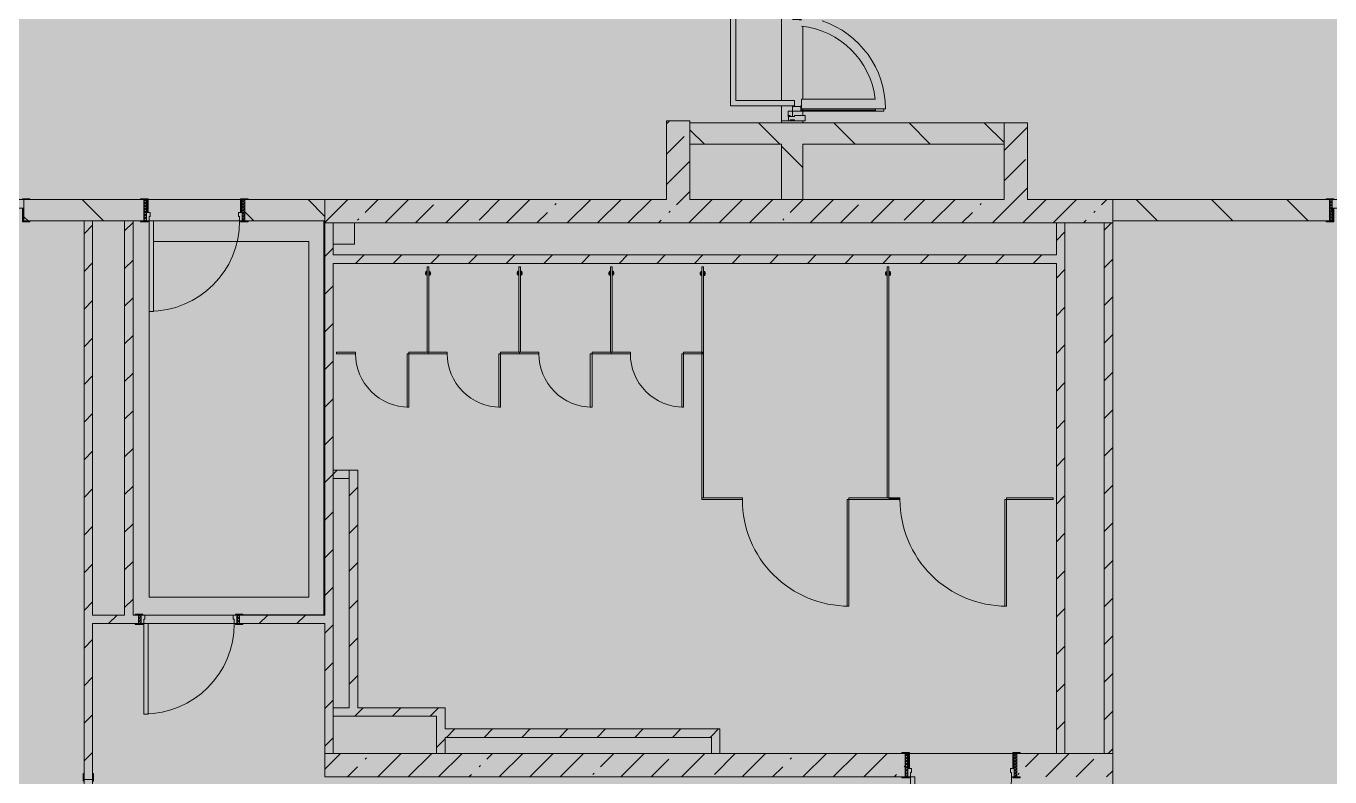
# Model space of a CAD drawing. Header units: millimetres. Extents: x 81037 to 284518, y -8553 to 29000.
# Drawn here: x 248913 to 261157, y 5180 to 12229 of the extents above; entities that cross this region are included whole.
import ezdxf

# ---------------------------------------------------------------- set-up
doc = ezdxf.new("R2010")
doc.units = ezdxf.units.MM
for name, color, linetype, lineweight, true_color in [('A-DETL-2', 7, 'Continuous', 5, 0x737373), ('A-DETL-GENF-7', 7, 'Continuous', 5, 0xe2e2e2), ('A-DETL-GENF-8', 7, 'Continuous', 5, 0xb7b7b7), ('A-DOOR-3', 7, 'Continuous', 5, 0xb7b7b7), ('A-DOOR-4', 7, 'Continuous', 5, 0xe2e2e2), ('A-DOOR-5', 7, 'Continuous', 5, 0xaaaaaa), ('A-DOOR-7', 7, 'Continuous', 5, 0x737373), ('A-DOOR-FRAM-3', 7, 'Continuous', 5, 0xe2e2e2), ('A-DOOR-FRAM-4', 7, 'Continuous', 5, 0xb7b7b7), ('A-DOOR-FRAM-5', 7, 'Continuous', 5, 0xaaaaaa), ('A-FLOR-3', 7, 'Continuous', 5, 0xb7b7b7), ('A-GENM-3', 7, 'Continuous', 5, 0x737373), ('A-GENM-4', 7, 'Continuous', 5, 0xe2ddcd), ('A-GLAZ-CWMG-4', 7, 'Continuous', 5, 0x737373), ('A-WALL-6', 7, 'Continuous', 9, 0x737373), ('I-WALL-7', 7, 'Continuous', 5, 0x737373)]:
    doc.layers.add(name, color=color, linetype=linetype, lineweight=lineweight, true_color=true_color)
doc.layers.add('A-DETL-GENF-6', color=7, linetype='Continuous', lineweight=9, true_color=0xc0c0c0, transparency=0.4)
doc.layers.add('I-WALL-6', color=7, linetype='Continuous', lineweight=5)
pattern_1 = [(45, (157507.65, 0), (-176.7767, 176.7767), [])]
pattern_2 = [(45, (157507.65, 0), (-285.1231, 285.1231), []), (45, (157792.77, 0), (-285.1231, 285.1231), [504.031, -100.806, 16.764, -84.042])]
pattern_3 = [(135, (157507.65, 0), (-353.5534, -353.5534), [])]

# ---------------------------------------------------------------- blocks, each defined once
blk = doc.blocks.new('110_Дверь_СКБ_1Ст_Внутренняя1 - Д-7а_л__950x2100h_Туалет-V102-2_1_3_птичка')
at = {"layer": 'A-DOOR-4'}
h = blk.add_hatch(color=256, dxfattribs=at)
h.paths.add_polyline_path([(487.5, 110), (487.5, 70), (477.5, 70), (477.5, 30), (512.5, 30), (512.5, 110)])
h.paths.add_polyline_path([(-462.5, 110), (-487.5, 110), (-487.5, 30), (-452.5, 30), (-452.5, 70), (-462.5, 70)])
at = {"layer": 'A-DOOR-5'}
h = blk.add_hatch(dxfattribs=at)
h.set_pattern_fill('FP_11', color=256, style=0, pattern_type=2)
h.set_pattern_definition([(135, (1776.41, 174.685), (-14.14214, -14.14214), []), (225, (1776.41, 174.685), (14.14214, -14.14214), [])])
h.paths.add_polyline_path([(537.5, 110), (512.5, 110), (512.5, -110), (537.5, -110)])
at = {"layer": 'A-DOOR-FRAM-3'}
for points in [[(447.5, 1060), (447.5, 110), (487.5, 110), (487.5, 1060)], [(-542.5, 118), (-542.5, 110), (-472.5, 110), (-472.5, 118)], [(-472.5, 30), (-487.5, 30), (-487.5, -110), (-472.5, -110)], [(567.5, 118), (497.5, 118), (497.5, 110), (567.5, 110)], [(512.5, 30), (497.5, 30), (497.5, -110), (512.5, -110)], [(-542.5, -110), (-542.5, -118), (-472.5, -118), (-472.5, -110)], [(567.5, -110), (497.5, -110), (497.5, -118), (567.5, -118)]]:
    blk.add_hatch(color=256, dxfattribs=at).paths.add_polyline_path(points)
at = {"layer": 'A-DOOR-FRAM-5'}
h = blk.add_hatch(dxfattribs=at)
h.set_pattern_fill('FP_12', color=256, style=0, pattern_type=2)
h.set_pattern_definition([(45, (-346.384, 174.685), (-14.1421, 14.1421), []), (135, (-346.384, 174.685), (-14.1421, -14.1421), [])])
h.paths.add_polyline_path([(-487.5, 110), (-512.5, 110), (-512.5, -110), (-487.5, -110)])
at = {"layer": 'A-DOOR-3'}
for p, q in [((487.5, 1060), (447.5, 1060)), ((447.5, 1060), (447.5, 110)), ((487.5, 110), (487.5, 1060)), ((447.5, 110), (487.5, 110))]:
    blk.add_line(p, q, dxfattribs=at)
blk.add_arc((487.5, 110), 950, 90, 180, dxfattribs=at)
at = {"layer": 'A-DOOR-FRAM-4'}
for p, q in [((-472.5, 118), (-542.5, 118)), ((-542.5, 118), (-542.5, 110)), ((-542.5, 110), (-472.5, 110)), ((-487.5, 110), (-512.5, 110)), ((-512.5, 110), (-512.5, -110)), ((-462.5, 110), (-487.5, 110)), ((-487.5, 110), (-487.5, 30)), ((-487.5, -110), (-487.5, 110)), ((-472.5, 110), (-487.5, 110)), ((-487.5, 110), (-487.5, 109)), ((-487.5, 109), (-472.5, 109)), ((-487.5, 30), (-452.5, 30)), ((-472.5, 30), (-487.5, 30)), ((-487.5, 30), (-487.5, -110)), ((-472.5, 110), (-472.5, 118)), ((-472.5, 109), (-472.5, 110)), ((-472.5, -110), (-472.5, 30)), ((-462.5, 70), (-462.5, 110)), ((-452.5, 70), (-462.5, 70)), ((-452.5, 30), (-452.5, 70)), ((487.5, 70), (477.5, 70)), ((477.5, 70), (477.5, 30)), ((477.5, 30), (512.5, 30)), ((487.5, 110), (487.5, 70)), ((512.5, 110), (487.5, 110)), ((567.5, 118), (497.5, 118)), ((497.5, 118), (497.5, 110)), ((512.5, 110), (497.5, 110)), ((497.5, 110), (497.5, 109)), ((497.5, 110), (567.5, 110)), ((497.5, 109), (512.5, 109)), ((512.5, 30), (497.5, 30)), ((497.5, 30), (497.5, -110)), ((512.5, 30), (512.5, 110)), ((537.5, 110), (512.5, 110)), ((512.5, 110), (512.5, -110)), ((512.5, 109), (512.5, 110)), ((512.5, -110), (512.5, 30)), ((537.5, -110), (537.5, 110)), ((567.5, 110), (567.5, 118)), ((-472.5, -110), (-542.5, -110)), ((-542.5, -110), (-542.5, -118)), ((-542.5, -118), (-472.5, -118)), ((-512.5, -110), (-487.5, -110)), ((-487.5, -110), (-472.5, -110)), ((-472.5, -118), (-472.5, -110)), ((497.5, -110), (512.5, -110)), ((567.5, -110), (497.5, -110)), ((497.5, -110), (497.5, -118)), ((497.5, -118), (567.5, -118)), ((512.5, -110), (537.5, -110)), ((567.5, -118), (567.5, -110))]:
    blk.add_line(p, q, dxfattribs=at)
blk = doc.blocks.new('110_Дверь_СКБ_2Ст - Д-5_п_ Из игровой в коридор-32215844-2_1_3_птичка')
at = {"layer": 'A-DOOR-4'}
for points in [[(-638, 40), (-588, 40), (-588, 940), (-638, 940)], [(612, 440), (612, 40), (662, 40), (662, 440)]]:
    blk.add_hatch(color=256, dxfattribs=at).paths.add_polyline_path(points)
h = blk.add_hatch(color=256, dxfattribs=at)
h.paths.add_polyline_path([(-688, 40), (-688, -40), (-628, -40), (-628, -10), (-638, -10), (-638, 40)])
h.paths.add_polyline_path([(652, -40), (712, -40), (712, 40), (662, 40), (662, -10), (652, -10)])
at = {"layer": 'A-DOOR-FRAM-3'}
for points in [[(-742, 40), (-672, 40), (-672, 48), (-742, 48)], [(698, 40), (768, 40), (768, 48), (698, 48)], [(-742, -48), (-672, -48), (-672, -40), (-742, -40)], [(698, -48), (768, -48), (768, -40), (698, -40)]]:
    blk.add_hatch(color=256, dxfattribs=at).paths.add_polyline_path(points)
at = {"layer": 'A-DOOR-3'}
for p, q in [((-638, 940), (-638, 40)), ((-588, 940), (-638, 940)), ((-588, 40), (-588, 940)), ((662, 440), (612, 440)), ((612, 440), (612, 40)), ((662, 40), (662, 440)), ((-638, 40), (-588, 40)), ((612, 40), (662, 40))]:
    blk.add_line(p, q, dxfattribs=at)
for centre, radius, start, end in [((-638, 40), 900, 0, 90), ((662, 40), 400, 90, 180)]:
    blk.add_arc(centre, radius, start, end, dxfattribs=at)
at = {"layer": 'A-DOOR-FRAM-4'}
for p, q in [((-672, 48), (-742, 48)), ((-742, 48), (-742, 40)), ((-742, 40), (-672, 40)), ((-638, 40), (-688, 40)), ((-688, 40), (-688, -40)), ((-672, 40), (-672, 48)), ((-638, -10), (-638, 40)), ((662, 40), (662, -10)), ((712, 40), (662, 40)), ((768, 48), (698, 48)), ((698, 48), (698, 40)), ((698, 40), (768, 40)), ((712, -40), (712, 40)), ((768, 40), (768, 48)), ((-672, -40), (-742, -40)), ((-742, -40), (-742, -48)), ((-742, -48), (-672, -48)), ((-688, -40), (-628, -40)), ((-672, -39), (-688, -39)), ((-688, -39), (-688, -40)), ((-688, -40), (-672, -40)), ((-672, -40), (-672, -39)), ((-672, -48), (-672, -40)), ((-628, -10), (-638, -10)), ((-628, -40), (-628, -10)), ((662, -10), (652, -10)), ((652, -10), (652, -40)), ((652, -40), (712, -40)), ((712, -39), (698, -39)), ((698, -39), (698, -40)), ((698, -40), (712, -40)), ((768, -40), (698, -40)), ((698, -40), (698, -48)), ((698, -48), (768, -48)), ((712, -40), (712, -39)), ((768, -48), (768, -40))]:
    blk.add_line(p, q, dxfattribs=at)
blk = doc.blocks.new('110_Дверь_СКБ_2Ст - Д-2а_п_ Из коридора на лестницу-32215207-2_1_3_птичка')
at = {"layer": 'A-DOOR-4'}
for points in [[(-588, 100), (-588, 1000), (-638, 1000), (-638, 100)], [(662, 100), (662, 500), (612, 500), (612, 100)], [(712, -100), (712, 20), (698, 20), (698, -100)]]:
    blk.add_hatch(color=256, dxfattribs=at).paths.add_polyline_path(points)
h = blk.add_hatch(color=256, dxfattribs=at)
h.paths.add_polyline_path([(652, 20), (712, 20), (712, 100), (662, 100), (662, 50), (652, 50)])
h.paths.add_polyline_path([(-688, 20), (-628, 20), (-628, 50), (-638, 50), (-638, 100), (-688, 100)])
at = {"layer": 'A-DOOR-FRAM-3'}
for points in [[(-672, 100), (-672, 108), (-742, 108), (-742, 100)], [(-672, -100), (-672, 20), (-688, 20), (-688, -100)], [(768, 100), (768, 108), (698, 108), (698, 100)], [(-672, -108), (-672, -100), (-742, -100), (-742, -108)], [(768, -108), (768, -100), (698, -100), (698, -108)]]:
    blk.add_hatch(color=256, dxfattribs=at).paths.add_polyline_path(points)
at = {"layer": 'A-DOOR-3'}
for p, q in [((-638, 1000), (-638, 100)), ((-588, 1000), (-638, 1000)), ((-588, 100), (-588, 1000)), ((662, 500), (612, 500)), ((612, 500), (612, 100)), ((662, 100), (662, 500)), ((-638, 100), (-588, 100)), ((612, 100), (662, 100))]:
    blk.add_line(p, q, dxfattribs=at)
for centre, radius, start, end in [((-638, 100), 900, 0, 90), ((662, 100), 400, 90, 180)]:
    blk.add_arc(centre, radius, start, end, dxfattribs=at)
at = {"layer": 'A-DOOR-FRAM-4'}
for p, q in [((-672, 108), (-742, 108)), ((-742, 108), (-742, 100)), ((-742, 100), (-672, 100)), ((-638, 100), (-688, 100)), ((-688, 100), (-688, 20)), ((-688, 20), (-628, 20)), ((-672, 20), (-688, 20)), ((-688, 20), (-688, -100)), ((-672, 100), (-672, 108)), ((-672, -100), (-672, 20)), ((-638, 50), (-638, 100)), ((-628, 50), (-638, 50)), ((-628, 20), (-628, 50)), ((662, 50), (652, 50)), ((652, 50), (652, 20)), ((652, 20), (712, 20)), ((662, 100), (662, 50)), ((712, 100), (662, 100)), ((768, 108), (698, 108)), ((698, 108), (698, 100)), ((698, 100), (768, 100)), ((712, 20), (698, 20)), ((698, 20), (698, -100)), ((712, 20), (712, 100)), ((712, -100), (712, 20)), ((768, 100), (768, 108)), ((-672, -100), (-742, -100)), ((-742, -100), (-742, -108)), ((-742, -108), (-672, -108)), ((-688, -100), (-672, -100)), ((-672, -108), (-672, -100)), ((698, -100), (712, -100)), ((768, -100), (698, -100)), ((698, -100), (698, -108)), ((698, -108), (768, -108)), ((768, -108), (768, -100))]:
    blk.add_line(p, q, dxfattribs=at)
blk = doc.blocks.new('110_Дверь_СКБ_1Ст_Внутренняя1 - Д-8 950x2100h_охрана-V105-2_1_3_птичка')
at = {"layer": 'A-DOOR-4'}
h = blk.add_hatch(color=256, dxfattribs=at)
h.paths.add_polyline_path([(437.5, 100), (437.5, 60), (427.5, 60), (427.5, 20), (462.5, 20), (461.2, 100)])
h.paths.add_polyline_path([(-437.5, 100), (-437.5, 20), (-402.5, 20), (-402.5, 60), (-412.5, 60), (-412.5, 100)])
at = {"layer": 'A-DOOR-5'}
h = blk.add_hatch(dxfattribs=at)
h.set_pattern_fill('FP_6', color=256, style=0, pattern_type=2)
h.set_pattern_definition([(135, (1826.41, 164.685), (-14.14214, -14.14214), []), (225, (1826.41, 164.685), (14.14214, -14.14214), [])])
h.paths.add_polyline_path([(487.5, 100), (462.5, 100), (462.5, -100), (487.5, -100)])
at = {"layer": 'A-DOOR-FRAM-3'}
for points in [[(397.5, 950), (397.5, 100), (437.5, 100), (437.5, 950)], [(-422.5, 108), (-492.5, 108), (-492.5, 100), (-422.5, 100)], [(-422.5, 20), (-437.5, 20), (-437.5, -100), (-422.5, -100)], [(461.2, 108), (447.5, 108), (447.5, 100), (517.5, 100), (517.5, 108)], [(461.2, 20), (447.5, 20), (447.5, -100), (462.5, -100), (462.5, 20)], [(-422.5, -100), (-492.5, -100), (-492.5, -108), (-422.5, -108)], [(517.5, -100), (447.5, -100), (447.5, -108), (517.5, -108)]]:
    blk.add_hatch(color=256, dxfattribs=at).paths.add_polyline_path(points)
at = {"layer": 'A-DOOR-FRAM-5'}
h = blk.add_hatch(dxfattribs=at)
h.set_pattern_fill('FP_7', color=256, style=0, pattern_type=2)
h.set_pattern_definition([(45, (-296.384, 164.685), (-14.1421, 14.1421), []), (135, (-296.384, 164.685), (-14.1421, -14.1421), [])])
h.paths.add_polyline_path([(-437.5, 100), (-462.5, 100), (-462.5, -100), (-437.5, -100)])
at = {"layer": 'A-DOOR-3'}
for p, q in [((437.5, 950), (397.5, 950)), ((397.5, 950), (397.5, 100)), ((437.5, 100), (437.5, 950)), ((397.5, 100), (437.5, 100))]:
    blk.add_line(p, q, dxfattribs=at)
blk.add_arc((437.5, 100), 850, 90, 180, dxfattribs=at)
at = {"layer": 'A-DOOR-FRAM-4'}
for p, q in [((-422.5, 108), (-492.5, 108)), ((-492.5, 108), (-492.5, 100)), ((-492.5, 100), (-422.5, 100)), ((-437.5, 100), (-462.5, 100)), ((-462.5, 100), (-462.5, -100)), ((-412.5, 100), (-437.5, 100)), ((-437.5, 100), (-437.5, 20)), ((-437.5, -100), (-437.5, 100)), ((-422.5, 100), (-437.5, 100)), ((-437.5, 100), (-437.5, 99)), ((-437.5, 99), (-422.5, 99)), ((-437.5, 20), (-402.5, 20)), ((-422.5, 20), (-437.5, 20)), ((-437.5, 20), (-437.5, -100)), ((-422.5, 100), (-422.5, 108)), ((-422.5, 99), (-422.5, 100)), ((-422.5, -100), (-422.5, 20)), ((-412.5, 60), (-412.5, 100)), ((-402.5, 60), (-412.5, 60)), ((-402.5, 20), (-402.5, 60)), ((437.5, 60), (427.5, 60)), ((427.5, 60), (427.5, 20)), ((427.5, 20), (462.5, 20)), ((437.5, 100), (437.5, 60)), ((462.5, 100), (437.5, 100)), ((517.5, 108), (447.5, 108)), ((447.5, 108), (447.5, 100)), ((462.5, 100), (447.5, 100)), ((447.5, 100), (447.5, 99)), ((447.5, 100), (517.5, 100)), ((447.5, 99), (462.5, 99)), ((462.5, 20), (447.5, 20)), ((447.5, 20), (447.5, -100)), ((462.5, 20), (462.5, 100)), ((487.5, 100), (462.5, 100)), ((462.5, 100), (462.5, -100)), ((462.5, 99), (462.5, 100)), ((462.5, -100), (462.5, 20)), ((487.5, -100), (487.5, 100)), ((517.5, 100), (517.5, 108)), ((-422.5, -100), (-492.5, -100)), ((-492.5, -100), (-492.5, -108)), ((-492.5, -108), (-422.5, -108)), ((-462.5, -100), (-437.5, -100)), ((-437.5, -100), (-422.5, -100)), ((-422.5, -108), (-422.5, -100)), ((447.5, -100), (462.5, -100)), ((517.5, -100), (447.5, -100)), ((447.5, -100), (447.5, -108)), ((447.5, -108), (517.5, -108)), ((462.5, -100), (487.5, -100)), ((517.5, -108), (517.5, -100))]:
    blk.add_line(p, q, dxfattribs=at)
blk = doc.blocks.new('110_Дверь_СКБ_1Ст_Внутренняя1 - Д-8 950x2100h_охрана-V106-2_1_3_птичка')
at = {"layer": 'A-DOOR-4'}
h = blk.add_hatch(color=256, dxfattribs=at)
h.paths.add_polyline_path([(437, 40), (437, 0), (427, 0), (427, -40), (462, -40), (462, 40)])
h.paths.add_polyline_path([(-413, 40), (-438, 40), (-438, -40), (-403, -40), (-403, 0), (-413, 0)])
at = {"layer": 'A-DOOR-5'}
h = blk.add_hatch(dxfattribs=at)
h.set_pattern_fill('FP_15', color=256, style=0, pattern_type=2)
h.set_pattern_definition([(135, (1826.41, 104.685), (-14.14214, -14.14214), []), (225, (1826.41, 104.685), (14.14214, -14.14214), [])])
h.paths.add_polyline_path([(487, 40), (462, 40), (462, -40), (487, -40)])
at = {"layer": 'A-DOOR-FRAM-3'}
for points in [[(437, 890), (397, 890), (397, 40), (437, 40), (437, 67)], [(-493, 48), (-493, 40), (-423, 40), (-423, 48)], [(517, 48), (447, 48), (447, 40), (517, 40)], [(-423, -40), (-493, -40), (-493, -48), (-423, -48)], [(447, -40), (447, -48), (517, -48), (517, -40)]]:
    blk.add_hatch(color=256, dxfattribs=at).paths.add_polyline_path(points)
at = {"layer": 'A-DOOR-FRAM-5'}
h = blk.add_hatch(dxfattribs=at)
h.set_pattern_fill('FP_16', color=256, style=0, pattern_type=2)
h.set_pattern_definition([(45, (-296.384, 104.685), (-14.1421, 14.1421), []), (135, (-296.384, 104.685), (-14.1421, -14.1421), [])])
h.paths.add_polyline_path([(-438, 40), (-463, 40), (-463, -40), (-438, -40)])
at = {"layer": 'A-DOOR-3'}
for p, q in [((437, 890), (397, 890)), ((397, 890), (397, 40)), ((437, 40), (437, 890)), ((397, 40), (437, 40))]:
    blk.add_line(p, q, dxfattribs=at)
blk.add_arc((437, 40), 850, 90, 180, dxfattribs=at)
at = {"layer": 'A-DOOR-FRAM-4'}
for p, q in [((-423, 48), (-493, 48)), ((-493, 48), (-493, 40)), ((-493, 40), (-423, 40)), ((-438, 40), (-463, 40)), ((-463, 40), (-463, -40)), ((-413, 40), (-438, 40)), ((-438, 40), (-438, -40)), ((-438, -40), (-438, 40)), ((-423, 40), (-438, 40)), ((-438, 40), (-438, 39)), ((-438, 39), (-423, 39)), ((-423, 40), (-423, 48)), ((-423, 39), (-423, 40)), ((-413, 0), (-413, 40)), ((-403, 0), (-413, 0)), ((-403, -40), (-403, 0)), ((437, 0), (427, 0)), ((427, 0), (427, -40)), ((437, 40), (437, 0)), ((462, 40), (437, 40)), ((517, 48), (447, 48)), ((447, 48), (447, 40)), ((462, 40), (447, 40)), ((447, 40), (447, 39)), ((447, 40), (517, 40)), ((447, 39), (462, 39)), ((462, -40), (462, 40)), ((487, 40), (462, 40)), ((462, 40), (462, -40)), ((462, 39), (462, 40)), ((487, -40), (487, 40)), ((517, 40), (517, 48)), ((-423, -40), (-493, -40)), ((-493, -40), (-493, -48)), ((-493, -48), (-423, -48)), ((-463, -40), (-438, -40)), ((-423, -39), (-438, -39)), ((-438, -39), (-438, -40)), ((-438, -40), (-403, -40)), ((-438, -40), (-423, -40)), ((-423, -40), (-423, -39)), ((-423, -48), (-423, -40)), ((427, -40), (462, -40)), ((462, -39), (447, -39)), ((447, -39), (447, -40)), ((447, -40), (462, -40)), ((517, -40), (447, -40)), ((447, -40), (447, -48)), ((447, -48), (517, -48)), ((462, -40), (462, -39)), ((462, -40), (487, -40)), ((517, -48), (517, -40))]:
    blk.add_line(p, q, dxfattribs=at)
blk = doc.blocks.new('110_Дверь_СКБ_2Ст - Д-6_л__ ДОО_Дв_1450x2100h_Дверь из раздевальной в коридор-V107-2_1_3_птичка')
at = {"layer": 'A-DOOR-4'}
for points in [[(662.5, 100), (662.5, 1050), (612.5, 1050), (612.5, 100)], [(-587.5, 100), (-587.5, 450), (-637.5, 450), (-637.5, 100)]]:
    blk.add_hatch(color=256, dxfattribs=at).paths.add_polyline_path(points)
h = blk.add_hatch(color=256, dxfattribs=at)
h.paths.add_polyline_path([(652.5, 20), (712.5, 20), (712.5, 100), (662.5, 100), (662.5, 50), (652.5, 50)])
h.paths.add_polyline_path([(-687.5, 20), (-627.5, 20), (-627.5, 50), (-637.5, 50), (-637.5, 100), (-687.5, 100)])
at = {"layer": 'A-DOOR-5'}
h = blk.add_hatch(dxfattribs=at)
h.set_pattern_fill('FP_17', color=256, style=0, pattern_type=2)
h.set_pattern_definition([(135, (1576.41, 164.685), (-14.14214, -14.14214), []), (225, (1576.41, 164.685), (14.14214, -14.14214), [])])
h.paths.add_polyline_path([(737.5, -100), (737.5, 100), (712.5, 100), (712.5, -100)])
at = {"layer": 'A-DOOR-FRAM-3'}
for points in [[(-672.5, 100), (-672.5, 108), (-742.5, 108), (-742.5, 100), (-691, 100)], [(-672.5, -100), (-672.5, 20), (-687.5, 20), (-687.5, -100)], [(767.5, 100), (767.5, 108), (697.5, 108), (697.5, 100)], [(712.5, -100), (712.5, 20), (697.5, 20), (697.5, -100)], [(-742.5, -108), (-672.5, -108), (-672.5, -100), (-742.5, -100)], [(767.5, -108), (767.5, -100), (697.5, -100), (697.5, -108)]]:
    blk.add_hatch(color=256, dxfattribs=at).paths.add_polyline_path(points)
at = {"layer": 'A-DOOR-FRAM-5'}
h = blk.add_hatch(dxfattribs=at)
h.set_pattern_fill('FP_18', color=256, style=0, pattern_type=2)
h.set_pattern_definition([(45, (-546.384, 164.685), (-14.1421, 14.1421), []), (135, (-546.384, 164.685), (-14.1421, -14.1421), [])])
h.paths.add_polyline_path([(-687.5, -100), (-691, 100), (-712.5, 100), (-712.5, -100), (-691, -100)])
at = {"layer": 'A-DOOR-3'}
for p, q in [((662.5, 1050), (612.5, 1050)), ((612.5, 1050), (612.5, 100)), ((662.5, 100), (662.5, 1050)), ((-637.5, 450), (-637.5, 100)), ((-587.5, 450), (-637.5, 450)), ((-587.5, 100), (-587.5, 450)), ((-637.5, 100), (-587.5, 100)), ((612.5, 100), (662.5, 100))]:
    blk.add_line(p, q, dxfattribs=at)
for centre, radius, start, end in [((662.5, 100), 950, 90, 180), ((-637.5, 100), 350, 360, 90)]:
    blk.add_arc(centre, radius, start, end, dxfattribs=at)
at = {"layer": 'A-DOOR-FRAM-4'}
for p, q in [((-672.5, 108), (-742.5, 108)), ((-742.5, 108), (-742.5, 100)), ((-742.5, 100), (-672.5, 100)), ((-687.5, 100), (-712.5, 100)), ((-712.5, 100), (-712.5, -100)), ((-637.5, 100), (-687.5, 100)), ((-687.5, 100), (-687.5, 20)), ((-687.5, -100), (-687.5, 100)), ((-687.5, 20), (-627.5, 20)), ((-672.5, 20), (-687.5, 20)), ((-687.5, 20), (-687.5, -100)), ((-672.5, 100), (-672.5, 108)), ((-672.5, -100), (-672.5, 20)), ((-637.5, 50), (-637.5, 100)), ((-627.5, 50), (-637.5, 50)), ((-627.5, 20), (-627.5, 50)), ((662.5, 50), (652.5, 50)), ((652.5, 50), (652.5, 20)), ((652.5, 20), (712.5, 20)), ((662.5, 100), (662.5, 50)), ((712.5, 100), (662.5, 100)), ((767.5, 108), (697.5, 108)), ((697.5, 108), (697.5, 100)), ((697.5, 100), (767.5, 100)), ((712.5, 20), (697.5, 20)), ((697.5, 20), (697.5, -100)), ((712.5, 20), (712.5, 100)), ((737.5, 100), (712.5, 100)), ((712.5, 100), (712.5, -100)), ((712.5, -100), (712.5, 20)), ((737.5, -100), (737.5, 100)), ((767.5, 100), (767.5, 108)), ((-672.5, -100), (-742.5, -100)), ((-742.5, -100), (-742.5, -108)), ((-742.5, -108), (-672.5, -108)), ((-712.5, -100), (-687.5, -100)), ((-687.5, -100), (-672.5, -100)), ((-672.5, -108), (-672.5, -100)), ((697.5, -100), (712.5, -100)), ((767.5, -100), (697.5, -100)), ((697.5, -100), (697.5, -108)), ((697.5, -108), (767.5, -108)), ((712.5, -100), (737.5, -100)), ((767.5, -108), (767.5, -100))]:
    blk.add_line(p, q, dxfattribs=at)
blk = doc.blocks.new('131_Сантехническая перегородка 7 - СП-1-V182-2_1_3_птичка')
at = {"layer": 'A-GENM-4'}
blk.add_hatch(color=256, dxfattribs=at).paths.add_polyline_path([(2166, 8), (-4, 8), (-4, -8), (2166, -8)])
at = {"layer": 'A-GENM-3'}
for p, q in [((2166, 8), (-4, 8)), ((-4, 8), (-4, -8)), ((2166, -8), (2166, 8)), ((-4, -8), (2166, -8))]:
    blk.add_line(p, q, dxfattribs=at)
at = {"layer": 'A-GENM-3', "flags": 128}
for points in [[(71, 8), (71, 9), (71, 9), (70, 9), (70, 10), (70, 10), (69, 11), (69, 11), (68, 12), (68, 12), (67, 12), (67, 13), (66, 13), (66, 13), (65, 14), (65, 14), (64, 14), (64, 14), (63, 14), (62, 15), (62, 15), (61, 15), (61, 15), (60, 15), (59, 15), (59, 15), (58, 15), (58, 15), (57, 15), (56, 15), (56, 15), (55, 15), (55, 15), (54, 14), (54, 14), (53, 14), (52, 14), (52, 13), (51, 13), (51, 13), (50, 13), (50, 12), (49, 12), (49, 11), (48, 11), (48, 11), (48, 10), (47, 10), (47, 9), (46, 9), (46, 8), (46, 8)], [(46, -8), (46, -9), (47, -9), (47, -9), (47, -10), (48, -10), (48, -11), (49, -11), (49, -12), (50, -12), (50, -12), (51, -13), (51, -13), (52, -13), (52, -14), (53, -14), (53, -14), (54, -14), (54, -14), (55, -15), (56, -15), (56, -15), (57, -15), (57, -15), (58, -15), (59, -15), (59, -15), (60, -15), (60, -15), (61, -15), (62, -15), (62, -15), (63, -15), (63, -14), (64, -14), (64, -14), (65, -14), (66, -13), (66, -13), (67, -13), (67, -13), (68, -12), (68, -12), (69, -11), (69, -11), (69, -11), (70, -10), (70, -10), (71, -9), (71, -9), (71, -8), (71, -8)]]:
    blk.add_lwpolyline(points, dxfattribs=at)
at = {"layer": 'A-GENM-3'}
for radius, start, end in [(24.6, 19.9113, 160.0887), (17.6, 45, 135), (17.6, 45, 135), (15.1, 45, 135), (24.6, 199.9113, 340.0887), (17.6, 225, 315), (17.6, 225, 315), (15.1, 225, 315)]:
    blk.add_arc((59, 0), radius, start, end, dxfattribs=at)
blk = doc.blocks.new('131_Сантехническая перегородка 6 - СП-1-V183-2_1_3_птичка')
at = {"layer": 'A-GENM-4'}
blk.add_hatch(color=256, dxfattribs=at).paths.add_polyline_path([(800, 8), (0, 8), (0, -8), (800, -8)])
at = {"layer": 'A-GENM-3'}
for p, q in [((800, 8), (0, 8)), ((0, 8), (0, -8)), ((800, -8), (800, 8)), ((0, -8), (800, -8))]:
    blk.add_line(p, q, dxfattribs=at)
at = {"layer": 'A-GENM-3', "flags": 128}
for points in [[(71, 8), (71, 9), (71, 9), (70, 9), (70, 10), (70, 10), (69, 11), (69, 11), (68, 12), (68, 12), (67, 12), (67, 13), (66, 13), (66, 13), (65, 14), (65, 14), (64, 14), (64, 14), (63, 14), (62, 15), (62, 15), (61, 15), (61, 15), (60, 15), (59, 15), (59, 15), (58, 15), (58, 15), (57, 15), (56, 15), (56, 15), (55, 15), (55, 15), (54, 14), (54, 14), (53, 14), (52, 14), (52, 13), (51, 13), (51, 13), (50, 13), (50, 12), (49, 12), (49, 11), (48, 11), (48, 11), (48, 10), (47, 10), (47, 9), (46, 9), (46, 8), (46, 8)], [(46, -8), (46, -9), (47, -9), (47, -9), (47, -10), (48, -10), (48, -11), (49, -11), (49, -12), (50, -12), (50, -12), (51, -13), (51, -13), (52, -13), (52, -14), (53, -14), (53, -14), (54, -14), (54, -14), (55, -15), (56, -15), (56, -15), (57, -15), (57, -15), (58, -15), (59, -15), (59, -15), (60, -15), (60, -15), (61, -15), (62, -15), (62, -15), (63, -15), (63, -14), (64, -14), (64, -14), (65, -14), (66, -13), (66, -13), (67, -13), (67, -13), (68, -12), (68, -12), (69, -11), (69, -11), (69, -11), (70, -10), (70, -10), (71, -9), (71, -9), (71, -8), (71, -8)]]:
    blk.add_lwpolyline(points, dxfattribs=at)
at = {"layer": 'A-GENM-3'}
for radius, start, end in [(24.6, 19.9113, 160.0887), (17.6, 45, 135), (17.6, 45, 135), (15.1, 45, 135), (24.6, 199.9113, 340.0887), (17.6, 225, 315), (17.6, 225, 315), (15.1, 225, 315)]:
    blk.add_arc((59, 0), radius, start, end, dxfattribs=at)
blk = doc.blocks.new('131_Сантехническая перегородка_Дверь МГН - СД-1-V184-2_1_3_птичка')
at = {"layer": 'A-GENM-4'}
for points in [[(-370, 8), (-370, -8), (10, -8), (10, 8)], [(1010, 8), (1010, -8), (1390, -8), (1390, 8)]]:
    blk.add_hatch(color=256, dxfattribs=at).paths.add_polyline_path(points)
at = {"layer": 'A-DOOR-7'}
for p, q in [((10, 1008), (26, 1008)), ((10, 8), (10, 1008)), ((26, 8), (26, 1008)), ((10, 8), (26, 8))]:
    blk.add_line(p, q, dxfattribs=at)
blk.add_arc((10, 8), 1000, 360, 90, dxfattribs=at)
at = {"layer": 'A-GENM-3'}
for p, q in [((10, 8), (-370, 8)), ((-370, 8), (-370, -8)), ((10, -8), (10, 8)), ((1390, 8), (1010, 8)), ((1010, 8), (1010, -8)), ((1390, -8), (1390, 8)), ((-370, -8), (10, -8)), ((1010, -8), (1390, -8))]:
    blk.add_line(p, q, dxfattribs=at)
blk = doc.blocks.new('131_Сантехническая перегородка_Дверь 5 - СД-1-V185-2_1_3_птичка')
at = {"layer": 'A-GENM-4'}
for points in [[(70, 8), (70, -8), (250, -8), (250, 8)], [(750, 8), (750, -8), (930, -8), (930, 8)]]:
    blk.add_hatch(color=256, dxfattribs=at).paths.add_polyline_path(points)
at = {"layer": 'A-DOOR-7'}
for p, q in [((266, 508), (250, 508)), ((250, 8), (250, 508)), ((266, 8), (266, 508)), ((266, 8), (250, 8))]:
    blk.add_line(p, q, dxfattribs=at)
blk.add_arc((250, 8), 500, 360, 90, dxfattribs=at)
at = {"layer": 'A-GENM-3'}
for p, q in [((250, 8), (70, 8)), ((70, 8), (70, -8)), ((250, -8), (250, 8)), ((930, 8), (750, 8)), ((750, 8), (750, -8)), ((930, -8), (930, 8)), ((70, -8), (250, -8)), ((750, -8), (930, -8))]:
    blk.add_line(p, q, dxfattribs=at)
blk = doc.blocks.new('131_Сантехническая перегородка_Дверь МГН 2 - СД-1-V186-2_1_3_птичка')
at = {"layer": 'A-GENM-4'}
for points in [[(10, 8), (-430, 8), (-430, -8), (10, -8)], [(1010, 8), (1010, -8), (1110, -8), (1110, 8)]]:
    blk.add_hatch(color=256, dxfattribs=at).paths.add_polyline_path(points)
at = {"layer": 'A-DOOR-7'}
for p, q in [((10, 1008), (26, 1008)), ((10, 8), (10, 1008)), ((26, 8), (26, 1008)), ((10, 8), (26, 8))]:
    blk.add_line(p, q, dxfattribs=at)
blk.add_arc((10, 8), 1000, 360, 90, dxfattribs=at)
at = {"layer": 'A-GENM-3'}
for p, q in [((10, 8), (-430, 8)), ((-430, 8), (-430, -8)), ((10, -8), (10, 8)), ((1110, 8), (1010, 8)), ((1010, 8), (1010, -8)), ((1110, -8), (1110, 8)), ((-430, -8), (10, -8)), ((1010, -8), (1110, -8))]:
    blk.add_line(p, q, dxfattribs=at)
blk = doc.blocks.new('Дверь_Витражная_остекление_ - ВВ-7 остекление-32349468-2_1_3_птичка')
at = {"layer": 'A-DETL-GENF-7'}
for points in [[(-860, -107), (-860, -880), (-837, -880), (-837, -107), (-815, -107), (-815, -20), (-860, -20)], [(865, -104), (878, -104), (878, -880), (910, -880), (910, -140), (900, -140), (900, -40), (910, -40), (910, -20), (865, -20)]]:
    blk.add_hatch(color=256, dxfattribs=at).paths.add_polyline_path(points)
at = {"layer": 'A-DETL-GENF-8'}
for p, q in [((-815, -20), (-860, -20)), ((-860, -880), (-860, -20)), ((-815, -20), (-860, -20)), ((-860, -20), (-860, -880)), ((-860, -100), (-815, -100)), ((-850, -800), (-850, -100)), ((-815, -107), (-815, -20)), ((-815, -107), (-815, -20)), ((-806, -107), (-806, -100)), ((865, -104), (865, -20)), ((865, -20), (865, -104)), ((900, -100), (865, -100)), ((900, -800), (900, -140)), ((910, -880), (910, -140)), ((910, -880), (910, -140)), ((-860, -800), (-837, -800)), ((910, -800), (878, -800)), ((-860, -880), (-837, -880)), ((-860, -880), (-837, -880)), ((910, -880), (878, -880)), ((878, -880), (910, -880))]:
    blk.add_line(p, q, dxfattribs=at)
at = {"layer": 'A-DOOR-3'}
for p, q in [((-910, 20), (-860, 20)), ((-910, -20), (-910, 20)), ((-860, 20), (-860, -20)), ((860, 20), (910, 20)), ((860, -20), (860, 20)), ((910, 20), (910, -20)), ((-860, -20), (-910, -20)), ((-860, -880), (-860, -20)), ((910, -20), (860, -20)), ((860, -104), (860, -39))]:
    blk.add_line(p, q, dxfattribs=at)
for centre, start, end in [((-860, -20), 354.2215, 0), ((860, -20), 180, 185.7785), ((-860, -20), 270, 271.5473)]:
    blk.add_arc(centre, 860, start, end, dxfattribs=at)
blk = doc.blocks.new('Прямоугольный импост - Импост структурный с накладкой - 160мм Темный-32310142-2_1_3_птичка')
at = {"layer": 'A-GLAZ-CWMG-4'}
for p, q in [((-50, 0), (-50, 17)), ((-50, 17), (0, 17)), ((-40, 0), (-50, 0)), ((-40, -40), (-40, 0)), ((0, 0), (-10, 0)), ((-10, 0), (-10, -40)), ((0, 17), (0, 0)), ((-50, -140), (-50, -40)), ((-50, -40), (-40, -40)), ((-10, -40), (0, -40)), ((0, -40), (0, -140)), ((0, -140), (-50, -140))]:
    blk.add_line(p, q, dxfattribs=at)

msp = doc.modelspace()

# ---------------------------------------------------------------- hatches: boundary and pattern name
at = {"layer": 'A-DETL-GENF-6'}
msp.add_hatch(color=256, dxfattribs=at).paths.add_polyline_path([(279724.6, -258), (282745.7, -258), (282745.7, 21558), (250815.7, 21558), (250815.7, 27348), (242367.7, 27348), (242367.7, 5750), (246709.7, 5750), (246709.7, -258), (278797.1, -258)])
at = {"layer": 'I-WALL-6'}
h = msp.add_hatch(dxfattribs=at)
h.set_pattern_fill('FP_79', color=256, style=0, pattern_type=2)
h.set_pattern_definition(pattern_2)
h.paths.add_polyline_path([(255146.7, 10600), (255146.7, 11340), (254926.7, 11340), (254926.7, 10600)])
h = msp.add_hatch(dxfattribs=at)
h.set_pattern_fill('FP_82', color=256, style=0, pattern_type=2)
h.set_pattern_definition(pattern_3)
h.paths.add_polyline_path([(258096.7, 11120), (258096.7, 11320), (255146.7, 11320), (255146.7, 11120), (256536.6, 11120)])
h = msp.add_hatch(dxfattribs=at)
h.set_pattern_fill('FP_79', color=256, style=0, pattern_type=2)
h.set_pattern_definition(pattern_2)
h.paths.add_polyline_path([(258316.7, 10600), (258316.7, 11320), (258096.7, 11320), (258096.7, 10600)])
h = msp.add_hatch(dxfattribs=at)
h.set_pattern_fill('FP_82', color=256, style=0, pattern_type=2)
h.set_pattern_definition(pattern_3)
h.paths.add_polyline_path([(256207.7, 10600), (256207.7, 11120), (256007.7, 11120), (256007.7, 10600)])
h = msp.add_hatch(dxfattribs=at)
h.set_pattern_fill('FP_82', color=256, style=0, pattern_type=2)
h.set_pattern_definition(pattern_3)
h.paths.add_polyline_path([(247117.7, 10400), (247492.7, 10400), (247492.7, 10600), (247117.7, 10600)])
h.paths.add_polyline_path([(251717.7, 10400), (251717.7, 10600), (250967.7, 10600), (250971.5, 10400), (250997.7, 10400)])
h.paths.add_polyline_path([(249987.7, 10400), (250017.7, 10400), (250017.7, 10600), (248892.7, 10600), (248892.7, 10400), (249917.7, 10400)])
h = msp.add_hatch(dxfattribs=at)
h.set_pattern_fill('FP_79', color=256, style=0, pattern_type=2)
h.set_pattern_definition(pattern_2)
h.paths.add_polyline_path([(259117.7, 10380), (259117.7, 10600), (251717.7, 10600), (251717.7, 10380), (258391.6, 10380)])
h = msp.add_hatch(dxfattribs=at)
h.set_pattern_fill('FP_82', color=256, style=0, pattern_type=2)
h.set_pattern_definition(pattern_3)
h.paths.add_polyline_path([(263956.8, 10400), (264637.7, 10400), (264637.7, 10600), (262602.7, 10600), (262602.7, 10400), (262632.7, 10400)])
h.paths.add_polyline_path([(260246.7, 10400), (261152.7, 10400), (261152.7, 10600), (259117.7, 10600), (259117.7, 10400)])
h = msp.add_hatch(dxfattribs=at)
h.set_pattern_fill('FP_83', color=256, style=0, pattern_type=2)
h.set_pattern_definition(pattern_1)
h.paths.add_polyline_path([(249457.7, 125), (249537.7, 125), (249537.7, 3755), (249457.7, 3755), (249457.7, 230.5)])
h.paths.add_polyline_path([(249507.7, 5155), (249537.7, 5155), (249537.7, 10400), (249457.7, 10400), (249457.7, 5155)])
h = msp.add_hatch(dxfattribs=at)
h.set_pattern_fill('FP_83', color=256, style=0, pattern_type=2)
h.set_pattern_definition(pattern_1)
h.paths.add_polyline_path([(249837.7, 6700), (249917.7, 6700), (249917.7, 10400), (249837.7, 10400), (249837.7, 7750.3)])
h = msp.add_hatch(dxfattribs=at)
h.set_pattern_fill('FP_83', color=256, style=0, pattern_type=2)
h.set_pattern_definition(pattern_1)
h.paths.add_polyline_path([(251797.7, 5400), (251797.7, 10380), (251717.7, 10380), (251717.7, 5400)])
h = msp.add_hatch(dxfattribs=at)
h.set_pattern_fill('FP_83', color=256, style=0, pattern_type=2)
h.set_pattern_definition(pattern_1)
h.paths.add_polyline_path([(258587.7, 5400), (258667.7, 5400), (258667.7, 10380), (258587.7, 10380), (258587.7, 6593.4)])
h = msp.add_hatch(dxfattribs=at)
h.set_pattern_fill('FP_83', color=256, style=0, pattern_type=2)
h.set_pattern_definition(pattern_1)
h.paths.add_polyline_path([(259117.7, 5400), (259117.7, 10380), (259037.7, 10380), (259037.7, 5400)])
h = msp.add_hatch(dxfattribs=at)
h.set_pattern_fill('FP_83', color=256, style=0, pattern_type=2)
h.set_pattern_definition(pattern_1)
h.paths.add_polyline_path([(258587.7, 10000), (258587.7, 10080), (251797.7, 10080), (251797.7, 10000), (258391.6, 10000)])
h = msp.add_hatch(dxfattribs=at)
h.set_pattern_fill('FP_83', color=256, style=0, pattern_type=2)
h.set_pattern_definition(pattern_1)
h.paths.add_polyline_path([(251947.7, 7980), (251947.7, 8060), (251797.7, 8060), (251797.7, 7980)])
h = msp.add_hatch(dxfattribs=at)
h.set_pattern_fill('FP_83', color=256, style=0, pattern_type=2)
h.set_pattern_definition(pattern_1)
h.paths.add_polyline_path([(251947.7, 7980), (252027.7, 7980), (252027.7, 8060), (251797.7, 8060), (251797.7, 7980)])
h = msp.add_hatch(dxfattribs=at)
h.set_pattern_fill('FP_83', color=256, style=0, pattern_type=2)
h.set_pattern_definition(pattern_1)
h.paths.add_polyline_path([(252027.7, 5830), (252027.7, 7980), (251947.7, 7980), (251947.7, 5830)])
h = msp.add_hatch(dxfattribs=at)
h.set_pattern_fill('FP_83', color=256, style=0, pattern_type=2)
h.set_pattern_definition(pattern_1)
h.paths.add_polyline_path([(249937.7, 6620), (249967.7, 6620), (249967.7, 6700), (249537.7, 6700), (249537.7, 6620)])
h.paths.add_polyline_path([(250971.5, 6620), (251717.7, 6620), (251717.7, 6700), (250917.7, 6700), (250917.7, 6620), (250947.7, 6620)])
h = msp.add_hatch(dxfattribs=at)
h.set_pattern_fill('FP_83', color=256, style=0, pattern_type=2)
h.set_pattern_definition(pattern_1)
h.paths.add_polyline_path([(252767.7, 5750), (252767.7, 5830), (251797.7, 5830), (251797.7, 5750)])
h = msp.add_hatch(dxfattribs=at)
h.set_pattern_fill('FP_83', color=256, style=0, pattern_type=2)
h.set_pattern_definition(pattern_1)
h.paths.add_polyline_path([(252767.7, 5400), (252847.7, 5400), (252847.7, 5830), (252767.7, 5830), (252767.7, 5750)])
h = msp.add_hatch(dxfattribs=at)
h.set_pattern_fill('FP_83', color=256, style=0, pattern_type=2)
h.set_pattern_definition(pattern_1)
h.paths.add_polyline_path([(255347.7, 5550), (255347.7, 5630), (252847.7, 5630), (252847.7, 5550), (254681.6, 5550)])
h = msp.add_hatch(dxfattribs=at)
h.set_pattern_fill('FP_83', color=256, style=0, pattern_type=2)
h.set_pattern_definition(pattern_1)
h.paths.add_polyline_path([(255427.7, 5400), (255427.7, 5630), (255347.7, 5630), (255347.7, 5400)])
h = msp.add_hatch(dxfattribs=at)
h.set_pattern_fill('FP_79', color=256, style=0, pattern_type=2)
h.set_pattern_definition(pattern_2)
h.paths.add_polyline_path([(259117.7, 5180), (259117.7, 5400), (258217.7, 5400), (258217.7, 5180), (259077.7, 5180)])
h.paths.add_polyline_path([(254681.6, 5180), (257167.7, 5180), (257167.7, 5400), (251717.7, 5400), (251717.7, 5180)])

# ---------------------------------------------------------------- linework, layer by layer
at = {"layer": 'A-DETL-2'}
for p, q in [((250107.7, 10207.5), (251567.7, 10207.5)), ((251567.7, 10207.5), (251567.7, 6867.5)), ((250067.7, 6867.5), (250067.7, 9550)), ((251567.7, 6867.5), (250067.7, 6867.5))]:
    msp.add_line(p, q, dxfattribs=at)
at = {"layer": 'A-FLOR-3'}
for p, q in [((255527.7, 13150), (255527.7, 11481.2)), ((255577.7, 11531.2), (255577.7, 13100)), ((256127.7, 11531.2), (255577.7, 11531.2)), ((256127.7, 11481.2), (256127.7, 11531.2)), ((256887.3, 11542.2), (256195.5, 11542.2)), ((256195.5, 11542.2), (256195.5, 11452.8)), ((255527.7, 11481.2), (256127.7, 11481.2)), ((256195.5, 11452.8), (256982.5, 11452.8)), ((250917.7, 10401.4), (250067.7, 10401.4)), ((250067.7, 10401), (250917.7, 10401)), ((251707.7, 6701.4), (251707.7, 10400)), ((251997.7, 10380), (251997.7, 10180)), ((251997.7, 10180), (251797.7, 10180)), ((250017.7, 6621.4), (250867.7, 6621.4)), ((250947.7, 6701.4), (251707.7, 6701.4))]:
    msp.add_line(p, q, dxfattribs=at)
for radius, start, end in [(870, 0, 71.40745), (780, 6.57701, 84.00325)]:
    msp.add_arc((256112.5, 11452.8), radius, start, end, dxfattribs=at)
at = {"layer": 'A-WALL-6'}
for p, q in [((256007.7, 10600), (256207.7, 10600)), ((249537.7, 10400), (249457.7, 10400)), ((249917.7, 10400), (249837.7, 10400)), ((251797.7, 10380), (251717.7, 10380)), ((251717.7, 5400), (251797.7, 5400)), ((258587.7, 5400), (258667.7, 5400)), ((259037.7, 5400), (259117.7, 5400))]:
    msp.add_line(p, q, dxfattribs=at)
at = {"layer": 'I-WALL-7'}
for p, q in [((256007.7, 11531.2), (256007.7, 13100)), ((256207.7, 12226.3), (256207.7, 11542.2)), ((256007.7, 11320), (256007.7, 11481.2)), ((256207.7, 11452.8), (256207.7, 11390)), ((254926.7, 11340), (254926.7, 10600)), ((255146.7, 11340), (254926.7, 11340)), ((255146.7, 10600), (255146.7, 11340)), ((258096.7, 11320), (255146.7, 11320)), ((256207.7, 11340), (256007.7, 11340)), ((256207.7, 11320), (256207.7, 11340)), ((258096.7, 11320), (258096.7, 10600)), ((258316.7, 11320), (258096.7, 11320)), ((258316.7, 10600), (258316.7, 11320)), ((255146.7, 11120), (256007.7, 11120)), ((256007.7, 11120), (256007.7, 10600)), ((256207.7, 10600), (256207.7, 11120)), ((256207.7, 11120), (258096.7, 11120)), ((249987.7, 10600), (248947.7, 10600)), ((250057.7, 10600), (250927.7, 10600)), ((254926.7, 10600), (250997.7, 10600)), ((251717.7, 6700), (251717.7, 10600)), ((256007.7, 10600), (255146.7, 10600)), ((258096.7, 10600), (256207.7, 10600)), ((261122.7, 10600), (258316.7, 10600)), ((259117.7, 10600), (259117.7, 2970)), ((248947.7, 10400), (249457.7, 10400)), ((249457.7, 10400), (249457.7, 5210)), ((249537.7, 6700), (249537.7, 10400)), ((249537.7, 10400), (249837.7, 10400)), ((249837.7, 10400), (249837.7, 6700)), ((249917.7, 6700), (249917.7, 10400)), ((249917.7, 10400), (249987.7, 10400)), ((250917.7, 10400), (250107.7, 10400)), ((250997.7, 10400), (251717.7, 10400)), ((251797.7, 10080), (251797.7, 10380)), ((251797.7, 10380), (259117.7, 10380)), ((258587.7, 10380), (258587.7, 10080)), ((258667.7, 5400), (258667.7, 10380)), ((259037.7, 10380), (259037.7, 5400)), ((259117.7, 10400), (261122.7, 10400)), ((258587.7, 10080), (251797.7, 10080)), ((251797.7, 5400), (251797.7, 10000)), ((251797.7, 10000), (258587.7, 10000)), ((258587.7, 10000), (258587.7, 5400)), ((252027.7, 8060), (251797.7, 8060)), ((251797.7, 7980), (251947.7, 7980)), ((251947.7, 8060), (251947.7, 5830)), ((252027.7, 5830), (252027.7, 8060)), ((249837.7, 6700), (249537.7, 6700)), ((249537.7, 6620), (249937.7, 6620)), ((249537.7, 5210), (249537.7, 6620)), ((249937.7, 6700), (249917.7, 6700)), ((250027.7, 6700), (250857.7, 6700)), ((250867.7, 6620), (250057.7, 6620)), ((251717.7, 6700), (250947.7, 6700)), ((250947.7, 6620), (251717.7, 6620)), ((251717.7, 6620), (251717.7, 5180)), ((251947.7, 5830), (251797.7, 5830)), ((252847.7, 5830), (252027.7, 5830)), ((252847.7, 5630), (252847.7, 5830)), ((251797.7, 5750), (252767.7, 5750)), ((252767.7, 5750), (252767.7, 5400)), ((255427.7, 5630), (252847.7, 5630)), ((252847.7, 5550), (255347.7, 5550)), ((252847.7, 5400), (252847.7, 5550)), ((255347.7, 5550), (255347.7, 5400)), ((255427.7, 5400), (255427.7, 5630)), ((257137.7, 5400), (251797.7, 5400)), ((257207.7, 5400), (258177.7, 5400)), ((258587.7, 5400), (258247.7, 5400)), ((259037.7, 5400), (258667.7, 5400)), ((251717.7, 5180), (257137.7, 5180))]:
    msp.add_line(p, q, dxfattribs=at)

# ---------------------------------------------------------------- block references
at = {"layer": 'A-DOOR-3'}
for name, p, rotation in [('Дверь_Витражная_остекление_ - ВВ-7 остекление-32349468-2_1_3_птичка', (256088.7, 12290), 89.99999999999993), ('110_Дверь_СКБ_1Ст_Внутренняя1 - Д-8 950x2100h_охрана-V105-2_1_3_птичка', (250505.2, 10500), 180), ('110_Дверь_СКБ_1Ст_Внутренняя1 - Д-8 950x2100h_охрана-V106-2_1_3_птичка', (250455.2, 6660), 180), ('110_Дверь_СКБ_1Ст_Внутренняя1 - Д-7а_л__950x2100h_Туалет-V102-2_1_3_птичка', (257705.2, 5290), 180), ('110_Дверь_СКБ_2Ст - Д-5_п_ Из игровой в коридор-32215844-2_1_3_птичка', (249497.7, 4442.5), 89.99999999999991)]:
    msp.add_blockref(name, p, dxfattribs=dict(at, rotation=rotation))
for name, p in [('110_Дверь_СКБ_2Ст - Д-6_л__ ДОО_Дв_1450x2100h_Дверь из раздевальной в коридор-V107-2_1_3_птичка', (261865.2, 10500)), ('110_Дверь_СКБ_2Ст - Д-2а_п_ Из коридора на лестницу-32215207-2_1_3_птичка', (248180.2, 10500))]:
    msp.add_blockref(name, p, dxfattribs=at)
at = {"layer": 'A-GENM-3'}
for name, p, rotation in [('131_Сантехническая перегородка 6 - СП-1-V183-2_1_3_птичка', (252688.3, 9968), 270.0000000000007), ('131_Сантехническая перегородка 6 - СП-1-V183-2_1_3_птичка', (253547.9, 9968), 270.0000000000007), ('131_Сантехническая перегородка 6 - СП-1-V183-2_1_3_птичка', (254407.5, 9968), 270.0000000000007), ('131_Сантехническая перегородка 7 - СП-1-V182-2_1_3_птичка', (255267.2, 9964.9), 269.9999999999999), ('131_Сантехническая перегородка 7 - СП-1-V182-2_1_3_птичка', (257007.7, 9964.9), 269.9999999999999), ('131_Сантехническая перегородка_Дверь 5 - СД-1-V185-2_1_3_птичка', (252757.2, 9160), 180), ('131_Сантехническая перегородка_Дверь 5 - СД-1-V185-2_1_3_птичка', (253617.2, 9160), 180), ('131_Сантехническая перегородка_Дверь 5 - СД-1-V185-2_1_3_птичка', (254477.2, 9160), 180), ('131_Сантехническая перегородка_Дверь 5 - СД-1-V185-2_1_3_птичка', (255337.2, 9160), 180), ('131_Сантехническая перегородка_Дверь МГН - СД-1-V184-2_1_3_птичка', (256649.2, 7791), 180), ('131_Сантехническая перегородка_Дверь МГН 2 - СД-1-V186-2_1_3_птичка', (258129.2, 7791), 180)]:
    msp.add_blockref(name, p, dxfattribs=dict(at, rotation=rotation))
at = {"layer": 'A-GLAZ-CWMG-4', "extrusion": (0, 0, -1), "rotation": 270.0000000000001}
msp.add_blockref('Прямоугольный импост - Импост структурный с накладкой - 160мм Темный-32310142-2_1_3_птичка', (-256088.7, 11340), dxfattribs=at)

doc.saveas('drawing.dxf')
